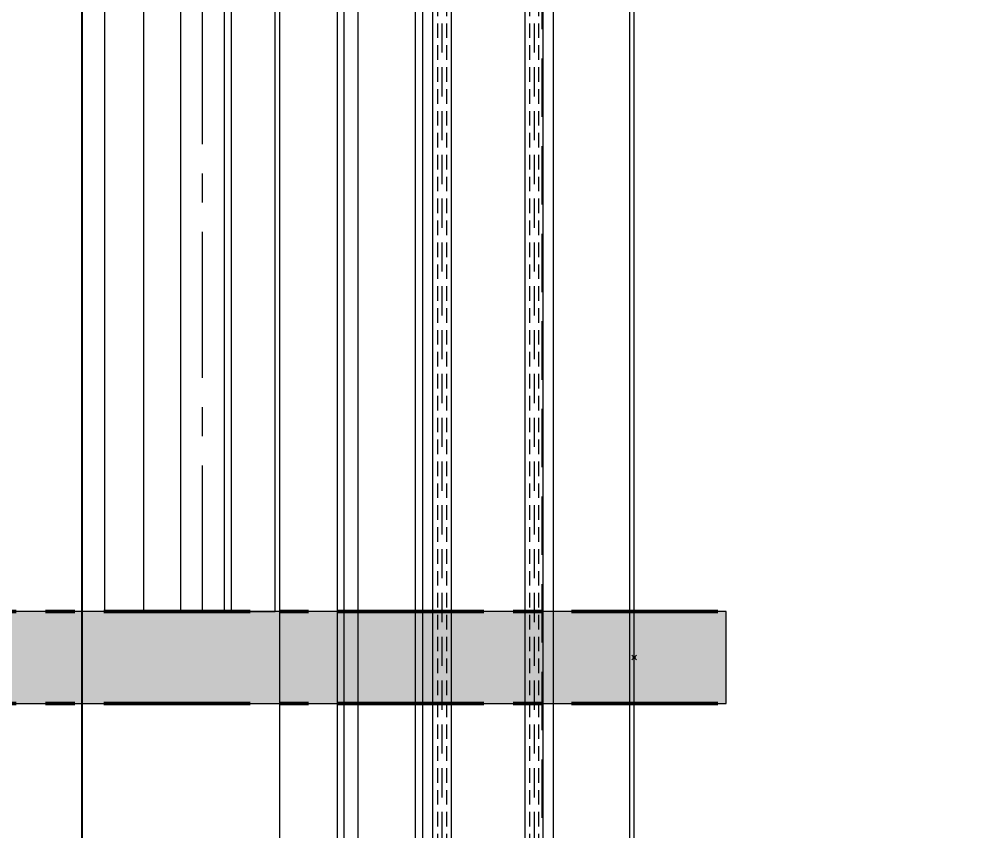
# Model space of a CAD drawing. Header units: millimetres. Extents: x -20000 to 230000, y -17405 to 25402.
# Drawn here: x 74986.4 to 75193.2, y -12261.4 to -12084.9 of the extents above; entities that cross this region are included whole.
import ezdxf

# ---------------------------------------------------------------- set-up
doc = ezdxf.new("R2010")
doc.units = ezdxf.units.MM
doc.header["$PDMODE"] = 35
doc.header["$PDSIZE"] = 0.5
doc.linetypes.add('AXES', pattern=[50.8, 31.75, -6.35, 6.35, -6.35])
doc.linetypes.add('CACHE', pattern=[9.525, 6.35, -3.175])
doc.layers.get('0').update_dxf_attribs({"lineweight": 13})
doc.layers.get('Defpoints').update_dxf_attribs({"true_color": 0xc2a584})
doc.layers.add('0 - Invisible', color=43, linetype='Continuous', lineweight=0, plot=False)
for name, color, linetype, lineweight in [('1 - Axe', 1, 'AXES', 0), ('1 - BETON', 251, 'Continuous', 25), ('1 - Cotation', 32, 'Continuous', 13), ('1 - INTERROMPU', 253, 'CACHE', 13), ('1 - Joint', 7, 'Continuous', 13), ('1 - PVC', 7, 'Continuous', 13), ('1 - Vitrage', 252, 'Continuous', 13)]:
    doc.layers.add(name, color=color, linetype=linetype, lineweight=lineweight)
doc.layers.add('1 - Cache', color=7, linetype='Continuous', lineweight=0, true_color=0xffffff)
doc.styles.add('Texte Poralu', font='tahomabd.ttf')
doc.dimstyles.new('100 - 1000', dxfattribs={"dimtxt": 15, "dimasz": 15, "dimexe": 5, "dimexo": 2.5, "dimgap": 8, "dimtad": 1, "dimdec": 1, "dimtxsty": 'Texte Poralu', "dimcen": 10, "dimazin": 0, "dimtfac": 1, "dimtdec": 1, "dimtmove": 0, "dimatfit": 3, "dimfxl": 1, "dimarcsym": 0})

# ---------------------------------------------------------------- blocks, each defined once
blk = doc.blocks.new('*D652')
at = {"layer": '1 - Cotation', "color": 0, "lineweight": -2, "transparency": 16777216}
for p, q in [((75002.5, -11855.67), (75350, -11855.67)), ((75345, -11870.67), (75345, -12891.27)), ((75397.5, -12906.27), (75340, -12906.27))]:
    blk.add_line(p, q, dxfattribs=at)
at = {"layer": '1 - Cotation', "color": 0, "transparency": 16777216}
for points in [[(75342.5, -11870.67), (75347.5, -11870.67), (75345, -11855.67)], [(75342.5, -12891.27), (75347.5, -12891.27), (75345, -12906.27)]]:
    blk.add_solid(points, dxfattribs=at)
at = {"layer": 'Defpoints', "color": 0, "transparency": 16777216}
for p in [(75000, -11855.67), (75345, -12906.27), (75400, -12906.27)]:
    blk.add_point(p, dxfattribs=at)
at = {"layer": '1 - Cotation', "color": 0, "transparency": 16777216, "insert": (75329.5, -12380.97), "char_height": 15, "attachment_point": 5, "rotation": 90, "style": 'Texte Poralu'}
blk.add_mtext('H', dxfattribs=at)
blk = doc.blocks.new('*U677')
at = {"layer": '1 - PVC'}
for p, q in [((9, -1), (9, 697.62)), ((8, 691.62), (8, 5)), ((-51, 681.5), (-51, 15.12)), ((-8.5, 18), (-8.5, 678.62)), ((-38.5, 20), (-38.5, 676.62)), ((-37, 676.62), (-37, 20))]:
    blk.add_line(p, q, dxfattribs=at)
at = {"layer": '1 - Vitrage', "linetype": 'CACHE', "ltscale": 0.5}
for p, q in [((-33.75, 691.68), (-33.75, 4.94)), ((-31.75, 691.68), (-31.75, 4.94)), ((-13.75, 691.68), (-13.75, 4.94)), ((-11.75, 691.68), (-11.75, 4.94))]:
    blk.add_line(p, q, dxfattribs=at)
at = {"layer": '1 - Vitrage', "linetype": 'CACHE'}
for p, q in [((-32.75, 691.68), (-32.75, 4.94)), ((-12.75, 691.68), (-12.75, 4.94))]:
    blk.add_line(p, q, dxfattribs=at)
at = {"layer": '1 - Vitrage'}
for points in [[(-34.75, 691.68), (-30.75, 691.68), (-30.75, 4.94), (-34.75, 4.94)], [(-10.75, 691.68), (-14.75, 691.68), (-14.75, 4.94), (-10.75, 4.94)]]:
    blk.add_lwpolyline(points, close=True, dxfattribs=at)
blk = doc.blocks.new('*U676')
at = {"layer": '1 - PVC'}
for p, q in [((-60, 15.12), (-60, 815.48)), ((-47.5, 810.6), (-47.5, 20)), ((-46, 20), (-46, 810.6))]:
    blk.add_line(p, q, dxfattribs=at)
blk = doc.blocks.new('*U474')
at = {"layer": '1 - Axe'}
blk.add_line((26.25, -368.05), (26.25, -20), dxfattribs=at)
at = {"layer": '1 - Joint'}
for p, q in [((21.5, -368.05), (21.5, -20)), ((31, -368.05), (31, -20))]:
    blk.add_line(p, q, dxfattribs=at)
at = {"layer": '1 - PVC'}
for p, q in [((5, -368.05), (5, -20)), ((13.5, -368.05), (13.5, -20)), ((32.5, -368.05), (32.5, -20)), ((42, -368.05), (42, -20)), ((5, -368.05), (42, -368.05))]:
    blk.add_line(p, q, dxfattribs=at)
blk = doc.blocks.new('*U439')
at = {"layer": '1 - Cache'}
blk.add_hatch(color=256, dxfattribs=at).paths.add_polyline_path([(-20, -10), (420, -10), (420, 10), (-20, 10)])
at = {"layer": '0 - Invisible'}
blk.add_lwpolyline([(-20, -10), (420, -10), (420, 10), (-20, 10)], close=True, dxfattribs=at)
blk.add_point((400, 0), dxfattribs=at)
at = {"layer": '1 - Axe', "lineweight": 50}
for p, q in [((-20, 10), (420, 10)), ((-20, -10), (420, -10))]:
    blk.add_line(p, q, dxfattribs=at)

msp = doc.modelspace()

# ---------------------------------------------------------------- linework, layer by layer
at = {"layer": '1 - BETON', "ltscale": 2}
msp.add_lwpolyline([(75000, -11845.67), (75000, -12806.27), (75000, -12806.27)], dxfattribs=at)
at = {"layer": '1 - INTERROMPU', "ltscale": 2}
msp.add_line((75100, -12906.27), (75100, -11665.67), dxfattribs=at)

# ---------------------------------------------------------------- block references
for name, p in [('*U474', (75000, -11845.67)), ('*U676', (75103, -12749.27)), ('*U677', (75111, -12682.28)), ('*U439', (74720, -12223.72))]:
    msp.add_blockref(name, p)

# ---------------------------------------------------------------- dimensions: what is measured, and where the dimension line sits
at = {"layer": '1 - Cotation'}
dim = msp.add_linear_dim(base=(75345, -12906.27), p1=(75000, -11855.67), p2=(75400, -12906.27), angle=90, text='H', dimstyle='100 - 1000', dxfattribs=at)
dim.commit()
dim.dimension.update_dxf_attribs({"geometry": '*D652', "text_midpoint": (75329.5, -12380.97)})

doc.saveas('drawing.dxf')
